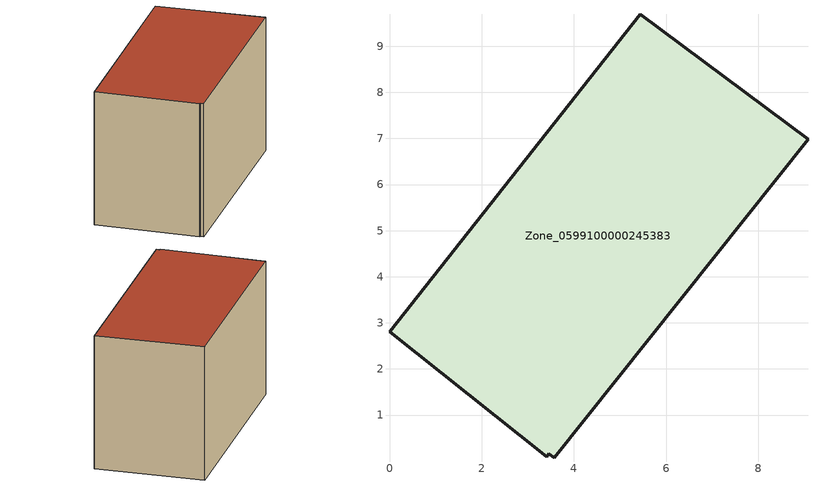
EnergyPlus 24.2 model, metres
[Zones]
Zone_0599100000245383
 floor ground (C_G): 3.57,0.07 3.46,0.16 3.41,0.09 0,2.81 5.44,9.7 9.08,6.98 z0.41
 wall outside (C_F): 9.08,6.98 5.44,9.7 0,2.81 3.41,0.09 3.46,0.16 3.57,0.07 9.08,6.98 z0.41:6.19
 roof outside (C_R): 3.46,0.16 3.57,0.07 9.08,6.98 5.44,9.7 0,2.81 3.41,0.09 z6.19
[BUILDING]
Pand.0599100000245383: North Axis=0; Terrain=City; Loads Convergence Tolerance Value=0.04; Temperature Convergence Tolerance Value=0.4; Solar Distribution=FullExterior; Maximum Number of Warmup Days=25; Minimum Number of Warmup Days=1
[Site:Location]
Rotterdam.The.Hague.AP_ZH_NLD Design_Conditions: Latitude=51.96; Longitude=4.45; Time Zone=1; Elevation=-4.5
[SITE:GROUNDTEMPERATURE:BUILDINGSURFACE]
18, 18, 18, 18, 18, 18, 18, 18, 18, 18, 18, 18
[MATERIAL] Thermal Absorptance=0.9; Solar Absorptance=0.7; Visible Absorptance=0.7
Name | Roughness | Thickness | Conductivity | Density | Specific Heat
G.TC.1946-1964 | MediumSmooth | 0.15 | 1 | 540 | 1210
F.TC.1946-1964 | Rough | 0.3 | 0.857143 | 1920 | 840
R.TC.1946-1964 | MediumRough | 0.2 | 0.235294 | 1500 | 1000
[CONSTRUCTION]
C_G: G.TC.1946-1964
C_F: F.TC.1946-1964
C_R: R.TC.1946-1964
[ZONE]
Zone_0599100000245383: Type=1; Multiplier=1; Ceiling Height=Autocalculate; Volume=Autocalculate; Floor Area=autocalculate; Part of Total Floor Area=Yes
[ZONEINFILTRATION:DESIGNFLOWRATE]
Infil_Zone_0599100000245383: Zone or ZoneList or Space or SpaceList=Zone_0599100000245383; Schedule=AlwaysOn; Design Flow Rate Calculation Method=Flow/Area; Flow Rate per Floor Area=0.003; Constant Term Coefficient=1; Temperature Term Coefficient=0; Velocity Term Coefficient=0; Velocity Squared Term Coefficient=0
[HVACTEMPLATE:ZONE:IDEALLOADSAIRSYSTEM]
Zone_0599100000245383: Maximum Heating Supply Air Temperature=50; Minimum Cooling Supply Air Temperature=13; Maximum Heating Supply Air Humidity Ratio=0.0156; Minimum Cooling Supply Air Humidity Ratio=0.0077; Heating Limit=NoLimit; Cooling Limit=NoLimit; Dehumidification Control Type=ConstantSensibleHeatRatio; Cooling Sensible Heat Ratio=0.7; Dehumidification Setpoint=60; Humidification Control Type=None; Humidification Setpoint=30; Outdoor Air Method=None; Outdoor Air Flow Rate per Person=0.00944; Outdoor Air Flow Rate per Zone Floor Area=0; Outdoor Air Flow Rate per Zone=0; Demand Controlled Ventilation Type=None; Outdoor Air Economizer Type=NoEconomizer; Heat Recovery Type=None; Sensible Heat Recovery Effectiveness=0.7; Latent Heat Recovery Effectiveness=0.65
[ZONECONTROL:THERMOSTAT]
ThermostatControl_Zone_0599100000245383: Zone or ZoneList=Zone_0599100000245383; Control Type Schedule=DualSetpointControlType; Control 1=Thermostat_Zone_0599100000245383; Temperature Difference Between Cutout And Setpoint=0
[THERMOSTATSETPOINT:DUALSETPOINT]
Thermostat_Zone_0599100000245383: Heating Setpoint Temperature Schedule=HeatingSetpoint_Zone_0599100000245383; Cooling Setpoint Temperature Schedule=CoolingSetpoint_Zone_0599100000245383
[SCHEDULE:COMPACT]
HeatingSetpoint_Zone_0599100000245383: Through: 12/31, For: AllDays, Until: 24:00, 21
CoolingSetpoint_Zone_0599100000245383: Through: 12/31, For: AllDays, Until: 24:00, 24
DualSetpointControlType: Through: 12/31, For: AllDays, Until: 24:00, 4
AlwaysOn: Through: 12/31, For: AllDays, Until: 24:00, 1
